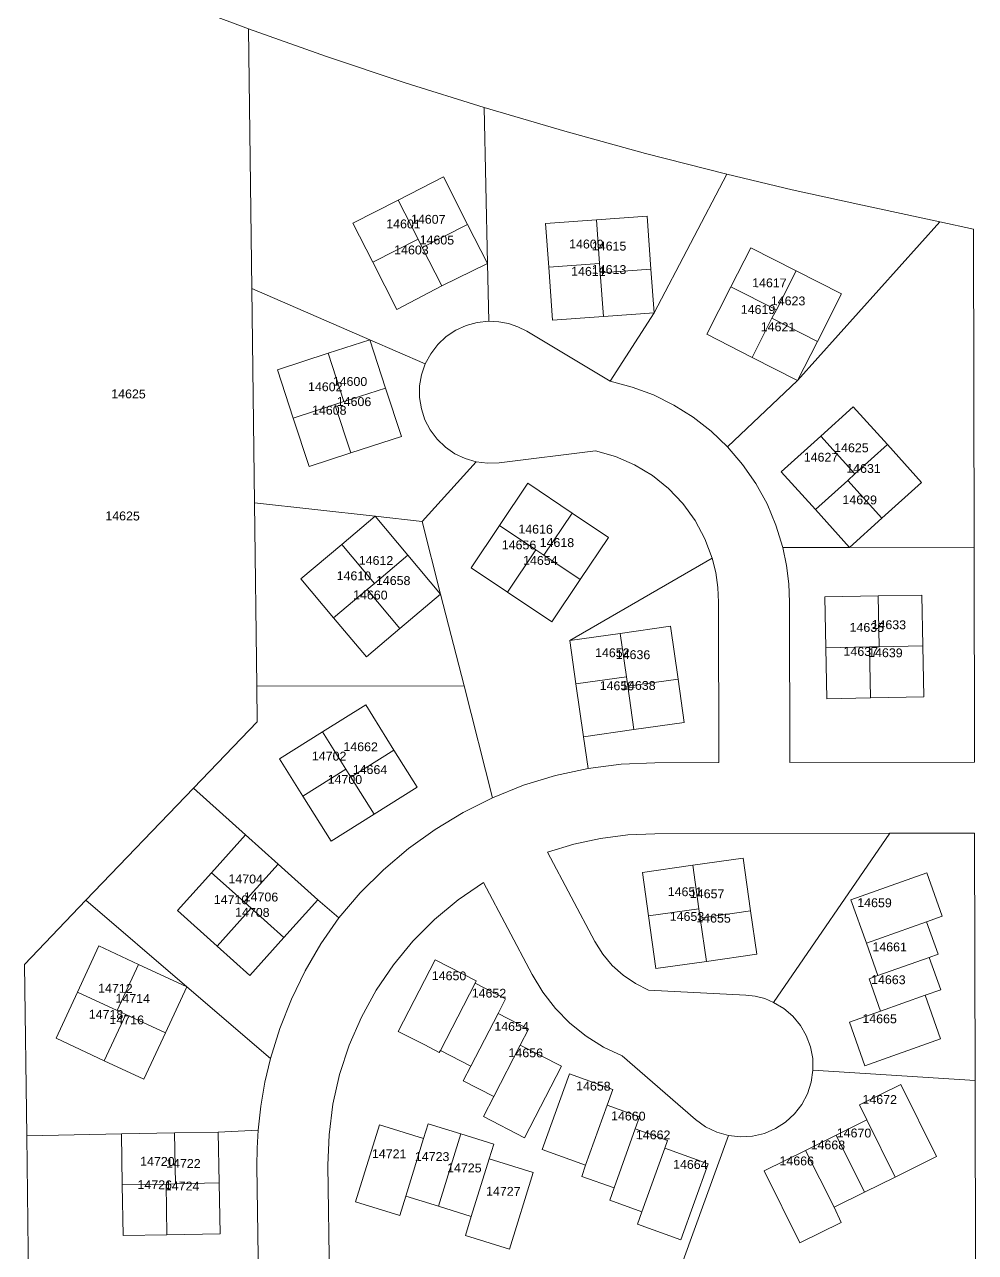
# Model space of a CAD drawing. Header units: feet. Extents: x 2808417 to 2820762, y 948624 to 970780.
# Drawn here: x 2815244 to 2816047, y 961639 to 962676 of the extents above; entities that cross this region are included whole.
import ezdxf
from ezdxf.enums import TextEntityAlignment as Align

# ---------------------------------------------------------------- set-up
doc = ezdxf.new("R2010")
doc.units = ezdxf.units.FT
doc.header["$LTSCALE"] = 0.015
doc.header["$MEASUREMENT"] = 0
doc.layers.add('Dakota County Addresses', color=7, linetype='Continuous')
doc.layers.add('Dakota County Parcels', color=7, linetype='Continuous')
doc.styles.add('Dimensions 100', font='arial.ttf')

# ---------------------------------------------------------------- blocks, each defined once
blk = doc.blocks.new('ACMAP_ANN_TEMPLATE_Dakota County Addresses')
at = {"layer": 'Dakota County Addresses', "style": 'Dimensions 100'}
blk.add_attdef('DakotaCountyAddress', text='', height=50, dxfattribs=at).set_placement((0, 0), align=Align.CENTER)

msp = doc.modelspace()

# ---------------------------------------------------------------- linework, layer by layer
at = {"layer": 'Dakota County Parcels', "lineweight": 5}
for p, q in [((2815435.9, 962453.3), (2815433.2, 962672.6)), ((2815635, 962474.4), (2815632.3, 962606)), ((2815559.4, 962527.8), (2815597.7, 962547.4)), ((2815618.2, 962507.3), (2815597.7, 962547.4)), ((2815775.7, 962432.5), (2815837.2, 962549.7)), ((2815521.2, 962508.3), (2815559.4, 962527.8)), ((2815559.4, 962527.8), (2815576.3, 962494.9)), ((2815947.9, 962524.3), (2816017.1, 962509.4)), ((2815727, 962511.2), (2815769.9, 962514.3)), ((2815769.9, 962514.3), (2815773.1, 962469.4)), ((2815521.2, 962508.3), (2815538, 962475.3)), ((2815579.9, 962487.8), (2815618.2, 962507.3)), ((2815635, 962474.4), (2815618.2, 962507.3)), ((2815684.1, 962508.2), (2815727, 962511.2)), ((2815684.1, 962508.2), (2815686.8, 962471.3)), ((2815727, 962511.2), (2815729.7, 962474.3)), ((2815896.9, 962375.5), (2816017.1, 962509.4)), ((2816017.1, 962509.4), (2816045.5, 962503.3)), ((2816046, 962234.6), (2816045.5, 962503.3)), ((2815538, 962475.3), (2815576.3, 962494.9)), ((2815576.3, 962494.9), (2815579.9, 962487.8)), ((2815579.9, 962487.8), (2815596.4, 962455.4)), ((2815840.6, 962454.6), (2815857.4, 962487.6)), ((2815857.4, 962487.6), (2815895.7, 962468.1)), ((2815538, 962475.3), (2815558.5, 962435.3)), ((2815596.4, 962455.4), (2815635, 962474.4)), ((2815636.1, 962425.5), (2815635, 962474.4)), ((2815686.8, 962471.3), (2815729.7, 962474.3)), ((2815686.8, 962471.3), (2815690, 962426.4)), ((2815729.7, 962474.3), (2815730.2, 962466.4)), ((2815730.2, 962466.4), (2815773.1, 962469.4)), ((2815730.2, 962466.4), (2815732.9, 962429.5)), ((2815773.1, 962469.4), (2815775.7, 962432.5)), ((2815879, 962435.1), (2815895.7, 962468.1)), ((2815895.7, 962468.1), (2815934, 962448.6)), ((2815438.1, 962272.1), (2815435.9, 962453.3)), ((2815435.9, 962453.3), (2815535.5, 962409.9)), ((2815558.5, 962435.3), (2815596.4, 962455.4)), ((2815820.2, 962414.5), (2815840.6, 962454.6)), ((2815840.6, 962454.6), (2815879, 962435.1)), ((2815913.7, 962408.5), (2815934, 962448.6)), ((2815690, 962426.4), (2815732.9, 962429.5)), ((2815732.9, 962429.5), (2815775.7, 962432.5)), ((2815738.6, 962374.8), (2815775.7, 962432.5)), ((2815875.3, 962428), (2815879, 962435.1)), ((2815858.6, 962395), (2815875.3, 962428)), ((2815875.3, 962428), (2815913.7, 962408.5)), ((2815500.3, 962398.4), (2815535.5, 962409.9)), ((2815535.5, 962409.9), (2815548.8, 962369)), ((2815535.5, 962409.9), (2815582.4, 962389.5)), ((2815668.2, 962417), (2815738.6, 962374.8)), ((2815820.2, 962414.5), (2815858.6, 962395)), ((2815896.9, 962375.5), (2815913.7, 962408.5)), ((2815457.5, 962384.5), (2815500.3, 962398.4)), ((2815500.3, 962398.4), (2815513.7, 962357.6)), ((2815858.6, 962395), (2815896.9, 962375.5)), ((2815457.5, 962384.5), (2815470.9, 962343.6)), ((2815513.7, 962357.6), (2815548.8, 962369)), ((2815548.8, 962369), (2815562.2, 962328.2)), ((2815837.8, 962319.4), (2815896.9, 962375.5)), ((2815506.1, 962355.1), (2815513.7, 962357.6)), ((2815470.9, 962343.6), (2815506.1, 962355.1)), ((2815506.1, 962355.1), (2815519.4, 962314.2)), ((2815916.6, 962328.4), (2815944, 962353.2)), ((2815944, 962353.2), (2815972.8, 962321.3)), ((2815470.9, 962343.6), (2815484.2, 962302.7)), ((2815519.4, 962314.2), (2815562.2, 962328.2)), ((2815883.2, 962298.3), (2815916.6, 962328.4)), ((2815916.6, 962328.4), (2815945.4, 962296.5)), ((2815644.8, 962306), (2815726.2, 962316.1)), ((2815945.4, 962296.5), (2815972.8, 962321.3)), ((2815972.8, 962321.3), (2816001.6, 962289.4)), ((2815484.2, 962302.7), (2815519.4, 962314.2)), ((2815579.8, 962256.2), (2815625.4, 962306.8)), ((2815883.2, 962298.3), (2815912, 962266.4)), ((2815939.4, 962291.1), (2815945.4, 962296.5)), ((2815645.2, 962252.9), (2815669.2, 962288.6)), ((2815669.2, 962288.6), (2815706.5, 962263.5)), ((2815912, 962266.4), (2815939.4, 962291.1)), ((2815939.4, 962291.1), (2815968.2, 962259.2)), ((2815968.2, 962259.2), (2816001.6, 962289.4)), ((2815438.1, 962272.1), (2815540.1, 962260.7)), ((2815440.1, 962117.1), (2815438.1, 962272.1)), ((2815682.5, 962227.8), (2815706.5, 962263.5)), ((2815706.5, 962263.5), (2815737.2, 962242.9)), ((2815912, 962266.4), (2815940.8, 962234.4)), ((2815511.8, 962236.9), (2815540.1, 962260.7)), ((2815540.1, 962260.7), (2815567.8, 962227.8)), ((2815540.1, 962260.7), (2815579.8, 962256.2)), ((2815579.8, 962256.2), (2815595.4, 962194.9)), ((2815621.2, 962217.3), (2815645.2, 962252.9)), ((2815645.2, 962252.9), (2815675.9, 962232.3)), ((2815940.8, 962234.4), (2815968.2, 962259.2)), ((2815713.2, 962207.2), (2815737.2, 962242.9)), ((2815477.3, 962207.9), (2815511.8, 962236.9)), ((2815511.8, 962236.9), (2815539.4, 962204)), ((2815651.9, 962196.6), (2815675.9, 962232.3)), ((2815675.9, 962232.3), (2815682.5, 962227.8)), ((2815884.5, 962234.4), (2815940.8, 962234.4)), ((2815940.8, 962234.4), (2816046, 962234.6)), ((2816046.4, 962053), (2816046, 962234.6)), ((2815539.4, 962204), (2815567.8, 962227.8)), ((2815567.8, 962227.8), (2815595.4, 962194.9)), ((2815682.5, 962227.8), (2815713.2, 962207.2)), ((2815704.5, 962155.7), (2815824.8, 962225.3)), ((2815621.2, 962217.3), (2815651.9, 962196.6)), ((2815477.3, 962207.9), (2815505, 962175)), ((2815533.3, 962198.8), (2815539.4, 962204)), ((2815689.2, 962171.5), (2815713.2, 962207.2)), ((2815505, 962175), (2815533.3, 962198.8)), ((2815533.3, 962198.8), (2815561, 962165.9)), ((2815561, 962165.9), (2815595.4, 962194.9)), ((2815595.4, 962194.9), (2815615.2, 962117.4)), ((2815651.9, 962196.6), (2815689.2, 962171.5)), ((2815920, 962192.6), (2815965, 962193.5)), ((2815920.8, 962149.6), (2815920, 962192.6)), ((2815965, 962193.5), (2816002, 962194.1)), ((2815965.8, 962150.5), (2815965, 962193.5)), ((2816002.8, 962151.2), (2816002, 962194.1)), ((2815830.5, 962052.6), (2815830.2, 962188.1)), ((2815890.5, 962052.7), (2815890.2, 962188.2)), ((2815505, 962175), (2815532.7, 962142.1)), ((2815532.7, 962142.1), (2815561, 962165.9)), ((2815704.5, 962155.7), (2815747.1, 962161.7)), ((2815747.1, 962161.7), (2815789.7, 962167.8)), ((2815747.1, 962161.7), (2815752.3, 962125.1)), ((2815789.7, 962167.8), (2815796, 962123.2)), ((2815704.5, 962155.7), (2815709.7, 962119.1)), ((2815920.8, 962149.6), (2815957.8, 962150.3)), ((2815921.6, 962106.6), (2815920.8, 962149.6)), ((2815957.8, 962150.3), (2815965.8, 962150.5)), ((2815958.6, 962107.3), (2815957.8, 962150.3)), ((2815965.8, 962150.5), (2816002.8, 962151.2)), ((2816003.6, 962108.2), (2816002.8, 962151.2)), ((2815709.7, 962119.1), (2815752.3, 962125.1)), ((2815709.7, 962119.1), (2815716.1, 962074.5)), ((2815752.3, 962125.1), (2815753.4, 962117.2)), ((2815753.4, 962117.2), (2815796, 962123.2)), ((2815796, 962123.2), (2815801.2, 962086.6)), ((2815440.1, 962117.1), (2815615.2, 962117.4)), ((2815440.4, 962087.1), (2815440.1, 962117.1)), ((2815615.2, 962117.4), (2815639.1, 962023)), ((2815753.4, 962117.2), (2815758.6, 962080.6)), ((2815958.6, 962107.3), (2816003.6, 962108.2)), ((2815495.7, 962078.5), (2815532.1, 962101.3)), ((2815532.1, 962101.3), (2815556, 962063.2)), ((2815921.6, 962106.6), (2815958.6, 962107.3)), ((2815386.7, 962031.1), (2815440.4, 962087.1)), ((2815459.2, 962055.7), (2815495.7, 962078.5)), ((2815495.7, 962078.5), (2815515.3, 962047.1)), ((2815716.1, 962074.5), (2815758.6, 962080.6)), ((2815758.6, 962080.6), (2815801.2, 962086.6)), ((2815716.1, 962074.5), (2815719.9, 962047.6)), ((2815459.2, 962055.7), (2815478.9, 962024.3)), ((2815519.5, 962040.4), (2815556, 962063.2)), ((2815556, 962063.2), (2815575.6, 962031.9)), ((2815478.9, 962024.3), (2815515.3, 962047.1)), ((2815515.3, 962047.1), (2815519.5, 962040.4)), ((2815776.3, 962052.5), (2815830.5, 962052.6)), ((2815890.5, 962052.7), (2816046.4, 962053)), ((2815519.5, 962040.4), (2815539.2, 962009)), ((2815295.8, 961936.3), (2815386.7, 962031.1)), ((2815386.7, 962031.1), (2815430.6, 961991.6)), ((2815539.2, 962009), (2815575.6, 962031.9)), ((2815478.9, 962024.3), (2815502.8, 961986.2)), ((2815502.8, 961986.2), (2815539.2, 962009)), ((2815401.9, 961959.6), (2815430.6, 961991.6)), ((2815430.6, 961991.6), (2815458.1, 961966.9)), ((2815776.4, 961992.5), (2815975, 961992.9)), ((2815876.7, 961850.1), (2815975, 961992.9)), ((2815975, 961992.9), (2816046.5, 961993)), ((2816046.9, 961784.2), (2816046.5, 961993)), ((2815685.8, 961977.1), (2815725.7, 961901.5)), ((2815429.4, 961934.9), (2815458.1, 961966.9)), ((2815458.1, 961966.9), (2815491.6, 961936.8)), ((2815765.8, 961959.8), (2815808.4, 961965.9)), ((2815808.4, 961965.9), (2815850.9, 961971.9)), ((2815808.4, 961965.9), (2815813.5, 961929.2)), ((2815850.9, 961971.9), (2815857.2, 961927.3)), ((2815373.2, 961927.6), (2815401.9, 961959.6)), ((2815401.9, 961959.6), (2815429.4, 961934.9)), ((2815765.8, 961959.8), (2815771, 961923.2)), ((2815942, 961936.7), (2816006, 961959.6)), ((2816006, 961959.6), (2816019.1, 961922.8)), ((2815631.6, 961951.3), (2815672.6, 961873.5)), ((2815243.9, 961882.2), (2815295.8, 961936.3)), ((2815295.8, 961936.3), (2815381.1, 961863.2)), ((2815429.4, 961934.9), (2815435.4, 961929.6)), ((2815462.9, 961904.8), (2815491.6, 961936.8)), ((2815491.6, 961936.8), (2815509.3, 961921.5)), ((2815942, 961936.7), (2815955.1, 961900)), ((2815373.2, 961927.6), (2815406.6, 961897.6)), ((2815406.6, 961897.6), (2815435.4, 961929.6)), ((2815435.4, 961929.6), (2815462.9, 961904.8)), ((2815771, 961923.2), (2815813.5, 961929.2)), ((2815771, 961923.2), (2815777.3, 961878.6)), ((2815813.5, 961929.2), (2815814.7, 961921.3)), ((2815814.7, 961921.3), (2815857.2, 961927.3)), ((2815814.7, 961921.3), (2815819.9, 961884.7)), ((2815857.2, 961927.3), (2815862.4, 961890.7)), ((2816005.9, 961918.1), (2816019.1, 961922.8)), ((2815955.1, 961900), (2816005.9, 961918.1)), ((2816005.9, 961918.1), (2816015.7, 961890.8)), ((2815434.2, 961872.8), (2815462.9, 961904.8)), ((2815955.1, 961900), (2815964.8, 961872.7)), ((2815288.6, 961858.8), (2815306.7, 961897.8)), ((2815306.7, 961897.8), (2815340.3, 961882.2)), ((2815406.6, 961897.6), (2815434.2, 961872.8)), ((2815819.9, 961884.7), (2815862.4, 961890.7)), ((2816008.2, 961888.1), (2816015.7, 961890.8)), ((2815245.7, 961737.4), (2815243.9, 961882.2)), ((2815322.2, 961843.2), (2815340.3, 961882.2)), ((2815340.3, 961882.2), (2815381.1, 961863.2)), ((2815559.6, 961825.6), (2815590.8, 961886)), ((2815590.8, 961886), (2815625.4, 961868.2)), ((2815777.3, 961878.6), (2815819.9, 961884.7)), ((2815964.8, 961872.7), (2816008.2, 961888.1)), ((2816008.2, 961888.1), (2816017.9, 961860.8)), ((2815957.3, 961870), (2815964.8, 961872.7)), ((2815957.3, 961870), (2815967.1, 961842.7)), ((2815270.5, 961819.8), (2815288.6, 961858.8)), ((2815288.6, 961858.8), (2815322.2, 961843.2)), ((2815363, 961824.2), (2815381.1, 961863.2)), ((2815381.1, 961863.2), (2815451.6, 961802.7)), ((2815624.5, 961866.4), (2815595.2, 961809.5)), ((2815625.4, 961868.2), (2815624.5, 961866.4)), ((2815624.5, 961866.4), (2815650.3, 961853.1)), ((2815771.1, 961860.5), (2815853.1, 961856.3)), ((2816004.7, 961856.1), (2816017.9, 961860.8)), ((2815650.3, 961853.1), (2815643.9, 961840.6)), ((2815967.1, 961842.7), (2816004.7, 961856.1)), ((2816004.7, 961856.1), (2816017.8, 961819.4)), ((2815311.3, 961800.8), (2815329.4, 961839.8)), ((2815322.2, 961843.2), (2815329.4, 961839.8)), ((2815329.4, 961839.8), (2815363, 961824.2)), ((2815643.9, 961840.6), (2815620.9, 961796.2)), ((2815643.9, 961840.6), (2815669.6, 961827.3)), ((2815940.7, 961833.3), (2815967.1, 961842.7)), ((2815940.7, 961833.3), (2815953.8, 961796.5)), ((2815270.5, 961819.8), (2815311.3, 961800.8)), ((2815344.8, 961785.2), (2815363, 961824.2)), ((2815559.6, 961825.6), (2815582, 961814.1)), ((2815662.7, 961814), (2815669.6, 961827.3)), ((2815953.8, 961796.5), (2816017.8, 961819.4)), ((2815582, 961814.1), (2815594.2, 961807.7)), ((2815595.2, 961809.5), (2815594.2, 961807.7)), ((2815620.9, 961796.2), (2815595.2, 961809.5)), ((2815640.3, 961770.5), (2815662.7, 961814)), ((2815662.7, 961814), (2815697.4, 961796.1)), ((2815311.3, 961800.8), (2815344.8, 961785.2)), ((2815748.7, 961804.9), (2815810.7, 961751.1)), ((2815620.9, 961796.2), (2815614.5, 961783.8)), ((2815666.2, 961735.7), (2815697.4, 961796.1)), ((2815681.2, 961725.7), (2815704.2, 961789.7)), ((2815740.9, 961776.5), (2815704.2, 961789.7)), ((2815909.9, 961792.7), (2816046.9, 961784.2)), ((2815614.5, 961783.8), (2815640.3, 961770.5)), ((2815736.2, 961763.3), (2815740.9, 961776.5)), ((2815949.3, 961763.4), (2815984.2, 961780.7)), ((2815984.2, 961780.7), (2816014.4, 961719.8)), ((2816047.2, 961619.2), (2816046.9, 961784.2)), ((2815631.5, 961753.6), (2815640.3, 961770.5)), ((2815717.9, 961712.5), (2815736.2, 961763.3)), ((2815736.2, 961763.3), (2815763.5, 961753.5)), ((2815949.3, 961763.4), (2815955.5, 961750.8)), ((2815523.6, 961681.7), (2815543.7, 961746.6)), ((2815543.7, 961746.6), (2815580.9, 961735.1)), ((2815580.9, 961735.1), (2815584.8, 961747.5)), ((2815612.5, 961738.9), (2815584.8, 961747.5)), ((2815631.5, 961753.6), (2815666.2, 961735.7)), ((2815759.8, 961743.2), (2815763.5, 961753.5)), ((2815929.5, 961737.9), (2815955.5, 961750.8)), ((2815955.5, 961750.8), (2815979.5, 961702.5)), ((2815245.7, 961737.4), (2815325.7, 961738.9)), ((2815247.3, 961609.2), (2815245.7, 961737.4)), ((2815325.7, 961738.9), (2815370.6, 961739.8)), ((2815326.5, 961695.9), (2815325.7, 961738.9)), ((2815370.6, 961739.8), (2815407.6, 961740.5)), ((2815370.6, 961739.8), (2815371.4, 961696.8)), ((2815407.6, 961740.5), (2815441.3, 961742.2)), ((2815408.4, 961697.5), (2815407.6, 961740.5)), ((2815565.9, 961686.4), (2815580.9, 961735.1)), ((2815593.6, 961677.8), (2815612.5, 961738.9)), ((2815640.2, 961730.4), (2815612.5, 961738.9)), ((2815741.9, 961693.3), (2815759.8, 961743.2)), ((2815759.8, 961743.2), (2815787.1, 961733.4)), ((2815800.3, 961632.1), (2815838.7, 961737.5)), ((2815903.6, 961725), (2815929.5, 961737.9)), ((2815929.5, 961737.9), (2815953.5, 961689.6)), ((2815636.4, 961718), (2815640.2, 961730.4)), ((2815681.2, 961725.7), (2815717.9, 961712.5)), ((2815765.4, 961673.1), (2815784.7, 961726.8)), ((2815784.7, 961726.8), (2815787.1, 961733.4)), ((2815784.7, 961726.8), (2815821.4, 961713.6)), ((2815868.6, 961707.7), (2815903.6, 961725)), ((2815903.6, 961725), (2815927.9, 961677.1)), ((2815621.3, 961669.2), (2815636.4, 961718)), ((2815673.6, 961706.4), (2815636.4, 961718)), ((2815821.4, 961713.6), (2815798.4, 961649.6)), ((2815979.5, 961702.5), (2816014.4, 961719.8)), ((2815441.5, 961611.6), (2815440.2, 961711.6)), ((2815501.5, 961612.4), (2815500.2, 961712.4)), ((2815653.5, 961641.5), (2815673.6, 961706.4)), ((2815714.6, 961703.1), (2815717.9, 961712.5)), ((2815714.6, 961703.1), (2815741.9, 961693.3)), ((2815868.6, 961707.7), (2815898.9, 961646.8)), ((2815326.5, 961695.9), (2815363.4, 961696.6)), ((2815327.3, 961653), (2815326.5, 961695.9)), ((2815363.4, 961696.6), (2815371.4, 961696.8)), ((2815363.4, 961696.6), (2815364.2, 961653.6)), ((2815371.4, 961696.8), (2815408.4, 961697.5)), ((2815409.2, 961654.5), (2815408.4, 961697.5)), ((2815738.2, 961682.9), (2815741.9, 961693.3)), ((2815953.5, 961689.6), (2815979.5, 961702.5)), ((2815560.9, 961670.1), (2815565.9, 961686.4)), ((2815565.9, 961686.4), (2815593.6, 961677.8)), ((2815738.2, 961682.9), (2815765.4, 961673.1)), ((2815927.9, 961677.1), (2815953.5, 961689.6)), ((2815523.6, 961681.7), (2815560.9, 961670.1)), ((2815593.6, 961677.8), (2815621.3, 961669.2)), ((2815761.7, 961662.8), (2815765.4, 961673.1)), ((2815927.9, 961677.1), (2815933.8, 961664.2)), ((2815616.3, 961653), (2815621.3, 961669.2)), ((2815761.7, 961662.8), (2815798.4, 961649.6)), ((2815898.9, 961646.8), (2815933.8, 961664.2)), ((2815327.3, 961653), (2815364.2, 961653.6)), ((2815364.2, 961653.6), (2815409.2, 961654.5)), ((2815616.3, 961653), (2815653.5, 961641.5))]:
    msp.add_line(p, q, dxfattribs=at)
for points in [[(2815290.4, 962727.9), (2815361.5, 962699.5), (2815433.2, 962672.6)], [(2815433.2, 962672.6), (2815499.1, 962649.2), (2815565.5, 962627), (2815632.3, 962606)], [(2815632.3, 962606), (2815700.2, 962586), (2815768.5, 962567.3), (2815837.2, 962549.7)], [(2815837.2, 962549.7), (2815892.4, 962536.6), (2815947.9, 962524.3)], [(2815636.1, 962425.5), (2815626.4, 962424.5), (2815617, 962422), (2815608.1, 962417.9), (2815600, 962412.5), (2815592.9, 962405.8), (2815587, 962398.1), (2815582.4, 962389.5)], [(2815668.2, 962417), (2815660.7, 962420.8), (2815652.8, 962423.5), (2815644.5, 962425.1), (2815636.1, 962425.5)], [(2815582.4, 962389.5), (2815579.2, 962380.3), (2815577.6, 962370.8), (2815577.6, 962361.1), (2815579.1, 962351.5), (2815582.1, 962342.3), (2815586.6, 962333.7), (2815592.4, 962325.9), (2815599.4, 962319.2), (2815607.3, 962313.6), (2815616.1, 962309.5), (2815625.4, 962306.8)], [(2815837.8, 962319.4), (2815823.8, 962332.6), (2815808.7, 962344.4), (2815792.4, 962354.6), (2815775.2, 962363.2), (2815757.2, 962369.9), (2815738.6, 962374.8)], [(2815824.8, 962225.3), (2815818.6, 962241.8), (2815810.4, 962257.3), (2815800.1, 962271.5), (2815788, 962284.3), (2815774.3, 962295.3), (2815759.3, 962304.3), (2815743.1, 962311.3), (2815726.2, 962316.1)], [(2815884.5, 962234.4), (2815878.7, 962253.1), (2815871.1, 962271.2), (2815861.7, 962288.4), (2815850.5, 962304.5), (2815837.8, 962319.4)], [(2815625.4, 962306.8), (2815635.1, 962305.6), (2815644.8, 962306)], [(2815890.2, 962188.2), (2815889.6, 962203.7), (2815887.7, 962219.2), (2815884.5, 962234.4)], [(2815830.2, 962188.1), (2815829.6, 962200.7), (2815827.8, 962213.1), (2815824.8, 962225.3)], [(2815719.9, 962047.6), (2815692.3, 962041.7), (2815665.3, 962033.5), (2815639.1, 962023)], [(2815776.3, 962052.5), (2815748, 962051.3), (2815719.9, 962047.6)], [(2815639.1, 962023), (2815614.4, 962010.6), (2815590.7, 961996.2), (2815568.2, 961980), (2815547, 961962.1), (2815527.3, 961942.5), (2815509.3, 961921.5)], [(2815776.4, 961992.5), (2815753.4, 961991.5), (2815730.5, 961988.6), (2815707.9, 961983.8), (2815685.8, 961977.1)], [(2815631.6, 961951.3), (2815610.2, 961936.7), (2815590.3, 961920.1), (2815572, 961901.8), (2815555.5, 961881.8), (2815541, 961860.3), (2815528.5, 961837.6), (2815518.2, 961813.9), (2815510.1, 961789.2), (2815504.4, 961764), (2815501.1, 961738.3), (2815500.2, 961712.4)], [(2815509.3, 961921.5), (2815494.3, 961899.6), (2815481, 961876.6), (2815469.4, 961852.7), (2815459.6, 961828.1), (2815451.6, 961802.7)], [(2815725.7, 961901.5), (2815732.3, 961890.9), (2815740.3, 961881.3), (2815749.5, 961873), (2815759.9, 961866), (2815771.1, 961860.5)], [(2815672.6, 961873.5), (2815681.6, 961858.6), (2815692.3, 961844.8), (2815704.6, 961832.4), (2815718.2, 961821.5), (2815732.9, 961812.3), (2815748.7, 961804.9)], [(2815876.7, 961850.1), (2815869.2, 961853.3), (2815861.2, 961855.3), (2815853.1, 961856.3)], [(2815909.9, 961792.7), (2815909.7, 961802.7), (2815907.8, 961812.6), (2815904.3, 961822), (2815899.3, 961830.6), (2815892.9, 961838.4), (2815885.3, 961844.9), (2815876.7, 961850.1)], [(2815451.6, 961802.7), (2815446.9, 961782.8), (2815443.5, 961762.5), (2815441.3, 961742.2)], [(2815838.7, 961737.5), (2815848.8, 961736.4), (2815858.9, 961737.1), (2815868.9, 961739.4), (2815878.2, 961743.4), (2815886.8, 961749), (2815894.3, 961755.9), (2815900.5, 961763.9), (2815905.2, 961772.9), (2815908.4, 961782.6), (2815909.9, 961792.7)], [(2815810.7, 961751.1), (2815819.2, 961744.9), (2815828.6, 961740.4), (2815838.7, 961737.5)], [(2815441.3, 961742.2), (2815440.4, 961726.9), (2815440.2, 961711.6)]]:
    msp.add_lwpolyline(points, dxfattribs=at)

# ---------------------------------------------------------------- block references
at = {"layer": 'Dakota County Addresses', "lineweight": 5, "xscale": 0.15, "yscale": 0.15, "zscale": 0.15, "rotation": 359.5015230000861}
for p, values in [((2815584.9, 962507.9), {'DakotaCountyAddress': '14607'}), ((2815564, 962504), {'DakotaCountyAddress': '14601'}), ((2815592.2, 962490.4), {'DakotaCountyAddress': '14605'}), ((2815718.5, 962487), {'DakotaCountyAddress': '14609'}), ((2815737.7, 962485.3), {'DakotaCountyAddress': '14615'}), ((2815570.7, 962482), {'DakotaCountyAddress': '14603'}), ((2815720.2, 962463.9), {'DakotaCountyAddress': '14611'}), ((2815737.7, 962465.5), {'DakotaCountyAddress': '14613'}), ((2815873.1, 962454.2), {'DakotaCountyAddress': '14617'}), ((2815888.9, 962439), {'DakotaCountyAddress': '14623'}), ((2815863.5, 962431.7), {'DakotaCountyAddress': '14619'}), ((2815880.4, 962417), {'DakotaCountyAddress': '14621'}), ((2815518.8, 962370.9), {'DakotaCountyAddress': '14600'}), ((2815331.7, 962360.4), {'DakotaCountyAddress': '14625'}), ((2815331.7, 962360.4), {'DakotaCountyAddress': '14625'}), ((2815331.7, 962360.4), {'DakotaCountyAddress': '14625'}), ((2815331.7, 962360.4), {'DakotaCountyAddress': '14625'}), ((2815331.7, 962360.4), {'DakotaCountyAddress': '14625'}), ((2815331.7, 962360.4), {'DakotaCountyAddress': '14625'}), ((2815331.7, 962360.4), {'DakotaCountyAddress': '14625'}), ((2815331.7, 962360.4), {'DakotaCountyAddress': '14625'}), ((2815331.7, 962360.4), {'DakotaCountyAddress': '14625'}), ((2815331.7, 962360.4), {'DakotaCountyAddress': '14625'}), ((2815331.7, 962360.4), {'DakotaCountyAddress': '14625'}), ((2815331.7, 962360.4), {'DakotaCountyAddress': '14625'}), ((2815331.7, 962360.4), {'DakotaCountyAddress': '14625'}), ((2815331.7, 962360.4), {'DakotaCountyAddress': '14625'}), ((2815331.7, 962360.4), {'DakotaCountyAddress': '14625'}), ((2815331.7, 962360.4), {'DakotaCountyAddress': '14625'}), ((2815331.7, 962360.4), {'DakotaCountyAddress': '14625'}), ((2815331.7, 962360.4), {'DakotaCountyAddress': '14625'}), ((2815331.7, 962360.4), {'DakotaCountyAddress': '14625'}), ((2815331.7, 962360.4), {'DakotaCountyAddress': '14625'}), ((2815331.7, 962360.4), {'DakotaCountyAddress': '14625'}), ((2815331.7, 962360.4), {'DakotaCountyAddress': '14625'}), ((2815331.7, 962360.4), {'DakotaCountyAddress': '14625'}), ((2815331.7, 962360.4), {'DakotaCountyAddress': '14625'}), ((2815331.7, 962360.4), {'DakotaCountyAddress': '14625'}), ((2815331.7, 962360.4), {'DakotaCountyAddress': '14625'}), ((2815331.7, 962360.4), {'DakotaCountyAddress': '14625'}), ((2815331.7, 962360.4), {'DakotaCountyAddress': '14625'}), ((2815331.7, 962360.4), {'DakotaCountyAddress': '14625'}), ((2815331.7, 962360.4), {'DakotaCountyAddress': '14625'}), ((2815331.7, 962360.4), {'DakotaCountyAddress': '14625'}), ((2815331.7, 962360.4), {'DakotaCountyAddress': '14625'}), ((2815331.7, 962360.4), {'DakotaCountyAddress': '14625'}), ((2815331.7, 962360.4), {'DakotaCountyAddress': '14625'}), ((2815331.7, 962360.4), {'DakotaCountyAddress': '14625'}), ((2815331.7, 962360.4), {'DakotaCountyAddress': '14625'}), ((2815331.7, 962360.4), {'DakotaCountyAddress': '14625'}), ((2815331.7, 962360.4), {'DakotaCountyAddress': '14625'}), ((2815331.7, 962360.4), {'DakotaCountyAddress': '14625'}), ((2815331.7, 962360.4), {'DakotaCountyAddress': '14625'}), ((2815331.7, 962360.4), {'DakotaCountyAddress': '14625'}), ((2815331.7, 962360.4), {'DakotaCountyAddress': '14625'}), ((2815497.9, 962366.4), {'DakotaCountyAddress': '14602'}), ((2815522.2, 962353.9), {'DakotaCountyAddress': '14606'}), ((2815501.3, 962346.6), {'DakotaCountyAddress': '14608'}), ((2815942.4, 962314.9), {'DakotaCountyAddress': '14625'}), ((2815916.7, 962306.9), {'DakotaCountyAddress': '14627'}), ((2815952.6, 962297.4), {'DakotaCountyAddress': '14631'}), ((2815949.4, 962270.9), {'DakotaCountyAddress': '14629'}), ((2815326.7, 962257.3), {'DakotaCountyAddress': '14625'}), ((2815326.7, 962257.3), {'DakotaCountyAddress': '14625'}), ((2815326.7, 962257.3), {'DakotaCountyAddress': '14625'}), ((2815326.7, 962257.3), {'DakotaCountyAddress': '14625'}), ((2815326.7, 962257.3), {'DakotaCountyAddress': '14625'}), ((2815326.7, 962257.3), {'DakotaCountyAddress': '14625'}), ((2815326.7, 962257.3), {'DakotaCountyAddress': '14625'}), ((2815326.7, 962257.3), {'DakotaCountyAddress': '14625'}), ((2815326.7, 962257.3), {'DakotaCountyAddress': '14625'}), ((2815326.7, 962257.3), {'DakotaCountyAddress': '14625'}), ((2815326.7, 962257.3), {'DakotaCountyAddress': '14625'}), ((2815326.7, 962257.3), {'DakotaCountyAddress': '14625'}), ((2815326.7, 962257.3), {'DakotaCountyAddress': '14625'}), ((2815326.7, 962257.3), {'DakotaCountyAddress': '14625'}), ((2815326.7, 962257.3), {'DakotaCountyAddress': '14625'}), ((2815326.7, 962257.3), {'DakotaCountyAddress': '14625'}), ((2815326.7, 962257.3), {'DakotaCountyAddress': '14625'}), ((2815326.7, 962257.3), {'DakotaCountyAddress': '14625'}), ((2815326.7, 962257.3), {'DakotaCountyAddress': '14625'}), ((2815326.7, 962257.3), {'DakotaCountyAddress': '14625'}), ((2815326.7, 962257.3), {'DakotaCountyAddress': '14625'}), ((2815326.7, 962257.3), {'DakotaCountyAddress': '14625'}), ((2815326.7, 962257.3), {'DakotaCountyAddress': '14625'}), ((2815326.7, 962257.3), {'DakotaCountyAddress': '14625'}), ((2815326.7, 962257.3), {'DakotaCountyAddress': '14625'}), ((2815326.7, 962257.3), {'DakotaCountyAddress': '14625'}), ((2815326.7, 962257.3), {'DakotaCountyAddress': '14625'}), ((2815326.7, 962257.3), {'DakotaCountyAddress': '14625'}), ((2815326.7, 962257.3), {'DakotaCountyAddress': '14625'}), ((2815326.7, 962257.3), {'DakotaCountyAddress': '14625'}), ((2815326.7, 962257.3), {'DakotaCountyAddress': '14625'}), ((2815326.7, 962257.3), {'DakotaCountyAddress': '14625'}), ((2815326.7, 962257.3), {'DakotaCountyAddress': '14625'}), ((2815675.6, 962246.1), {'DakotaCountyAddress': '14616'}), ((2815693.6, 962234.8), {'DakotaCountyAddress': '14618'}), ((2815661.6, 962232.8), {'DakotaCountyAddress': '14656'}), ((2815540.8, 962219.7), {'DakotaCountyAddress': '14612'}), ((2815679.6, 962219.7), {'DakotaCountyAddress': '14654'}), ((2815522.1, 962206.7), {'DakotaCountyAddress': '14610'}), ((2815555.3, 962202.7), {'DakotaCountyAddress': '14658'}), ((2815536, 962190.5), {'DakotaCountyAddress': '14660'}), ((2815955.4, 962163.1), {'DakotaCountyAddress': '14635'}), ((2815974, 962165.4), {'DakotaCountyAddress': '14633'}), ((2815740.4, 962141.7), {'DakotaCountyAddress': '14652'}), ((2815950.3, 962142.8), {'DakotaCountyAddress': '14637'}), ((2815971.1, 962141.7), {'DakotaCountyAddress': '14639'}), ((2815757.9, 962140.1), {'DakotaCountyAddress': '14636'}), ((2815744.3, 962113.8), {'DakotaCountyAddress': '14650'}), ((2815762.4, 962114.1), {'DakotaCountyAddress': '14638'}), ((2815527.8, 962062.3), {'DakotaCountyAddress': '14662'}), ((2815501.2, 962054.4), {'DakotaCountyAddress': '14702'}), ((2815535.7, 962043), {'DakotaCountyAddress': '14664'}), ((2815514.5, 962034.7), {'DakotaCountyAddress': '14700'}), ((2815430.7, 961950.6), {'DakotaCountyAddress': '14704'}), ((2815443.6, 961935.4), {'DakotaCountyAddress': '14706'}), ((2815801.8, 961939.8), {'DakotaCountyAddress': '14651'}), ((2815820.5, 961938.1), {'DakotaCountyAddress': '14657'}), ((2815418.3, 961933.1), {'DakotaCountyAddress': '14710'}), ((2815961.9, 961930.5), {'DakotaCountyAddress': '14659'}), ((2815436.3, 961922.4), {'DakotaCountyAddress': '14708'}), ((2815803.5, 961918.9), {'DakotaCountyAddress': '14653'}), ((2815825.9, 961917.5), {'DakotaCountyAddress': '14655'}), ((2815974.7, 961893.2), {'DakotaCountyAddress': '14661'}), ((2815602.5, 961868.8), {'DakotaCountyAddress': '14650'}), ((2815973.6, 961865.5), {'DakotaCountyAddress': '14663'}), ((2815320.6, 961858.2), {'DakotaCountyAddress': '14712'}), ((2815636.2, 961854.1), {'DakotaCountyAddress': '14652'}), ((2815335.3, 961849.7), {'DakotaCountyAddress': '14714'}), ((2815312.7, 961836.2), {'DakotaCountyAddress': '14718'}), ((2815330.2, 961831.6), {'DakotaCountyAddress': '14716'}), ((2815966.2, 961832.5), {'DakotaCountyAddress': '14665'}), ((2815655.3, 961826), {'DakotaCountyAddress': '14654'}), ((2815667.3, 961803.7), {'DakotaCountyAddress': '14656'}), ((2815724.4, 961775.6), {'DakotaCountyAddress': '14658'}), ((2815966.3, 961764.3), {'DakotaCountyAddress': '14672'}), ((2815753.9, 961750.3), {'DakotaCountyAddress': '14660'}), ((2815774.9, 961734.4), {'DakotaCountyAddress': '14662'}), ((2815944.6, 961736), {'DakotaCountyAddress': '14670'}), ((2815551.9, 961718.4), {'DakotaCountyAddress': '14721'}), ((2815588.2, 961716.1), {'DakotaCountyAddress': '14723'}), ((2815922.5, 961725.9), {'DakotaCountyAddress': '14668'}), ((2815356.1, 961712), {'DakotaCountyAddress': '14720'}), ((2815378.1, 961710.3), {'DakotaCountyAddress': '14722'}), ((2815615.4, 961706.5), {'DakotaCountyAddress': '14725'}), ((2815806.3, 961709.4), {'DakotaCountyAddress': '14664'}), ((2815896.2, 961712.4), {'DakotaCountyAddress': '14666'}), ((2815353.9, 961692.3), {'DakotaCountyAddress': '14726'}), ((2815377, 961691.2), {'DakotaCountyAddress': '14724'}), ((2815648.3, 961686.7), {'DakotaCountyAddress': '14727'})]:
    msp.add_blockref('ACMAP_ANN_TEMPLATE_Dakota County Addresses', p, dxfattribs=at).add_auto_attribs(values)

doc.saveas('drawing.dxf')
